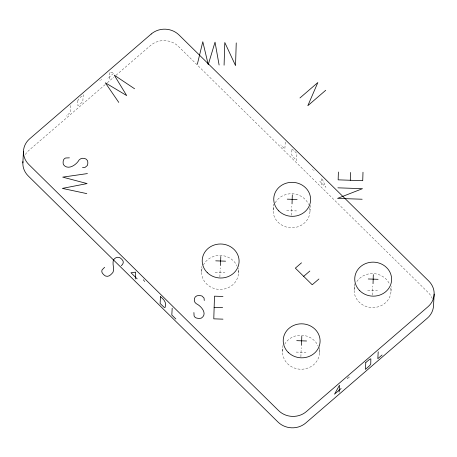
<?xml version="1.0" encoding="UTF-8"?>
<svg xmlns="http://www.w3.org/2000/svg" width="457" height="457" viewBox="0 0 457 457"><rect width="100%" height="100%" fill="white"/><g stroke="black" fill="none" stroke-linecap="round" stroke-linejoin="round"><path stroke-width="0.34" stroke-dasharray="2.29 1.71" d="M219.891 276.959L220.177 267.893M291.417 215.281L291.703 206.216M300.895 356.774L301.18 347.708M372.421 295.102L372.706 286.036M70.784 105.55L70.412 112.399L66.139 116.084M100.032 80.878L100.066 80.204M101.157 79.906L101.197 79.232M109.137 78.998L109.509 72.155L113.924 73.057L107.344 78.73M201.6 271.784L201.891 266.408M238.463 273.069L238.72 268.362M273.126 210.106L273.452 204.062M285.248 142.047L284.877 148.896L280.844 144.92M282.603 351.604L282.929 345.555M309.995 211.391L310.32 205.347M312.851 169.844L312.885 169.17M313.913 170.895L313.948 170.221M321.42 184.891L321.791 178.047L325.95 187.347L319.734 181.223M319.466 352.884L319.757 347.509M354.129 289.927L354.495 283.209M390.998 291.212L391.249 286.505M105.213 84.574L29.014 150.279A19.674 18.137 3.1 0 0 25.049 155.094M107.372 82.711L113.862 77.119M116.021 75.251L150.61 45.432A19.674 18.137 3.1 0 1 178.413 46.397L428.175 292.503A19.674 18.137 3.1 0 1 432.379 298.855M286.642 210.58L296.473 210.923M215.116 272.252L224.947 272.595M367.645 290.395L377.476 290.738M296.119 352.073L305.95 352.416M309.646 207.587A18.446 17.006 3.1 0 1 290.686 227.729A18.446 17.006 3.1 0 1 273.892 205.73M275.188 202.794A18.446 17.006 3.1 0 1 292.44 193.768A18.446 17.006 3.1 0 1 308.669 204.542M319.123 349.085A18.446 17.006 3.1 0 1 300.158 369.222A18.446 17.006 3.1 0 1 283.369 347.223M284.66 344.287A18.446 17.006 3.1 0 1 301.917 335.261A18.446 17.006 3.1 0 1 318.141 346.035M390.775 288.036A18.446 17.006 3.1 0 1 371.341 307.527A18.446 17.006 3.1 0 1 354.895 285.551M356.866 281.512A18.446 17.006 3.1 0 1 374.129 273.634A18.446 17.006 3.1 0 1 389.672 284.357M238.24 269.893A18.446 17.006 3.1 0 1 218.812 289.384A18.446 17.006 3.1 0 1 202.365 267.408M203.354 265.037A18.446 17.006 3.1 0 1 220.565 255.429A18.446 17.006 3.1 0 1 237.137 266.214M77.856 100.569L77.61 105.076A3.016 0.811 -45.4 0 0 78.884 105.007L82.826 101.694L83.197 94.85L79.244 98.341L77.856 100.569M291.92 149.856L291.675 154.357A3.016 0.845 49.2 0 0 292.874 156.677L296.593 160.436L296.959 153.592L293.234 150.01L292.103 149.559L291.92 149.856"/><path stroke-width="0.69" d="M193.905 312.537L194.099 315.918A3.942 3.639 3.1 0 0 196.127 317.929A9.071 8.363 3.1 0 0 201.337 318.112C208.021 313.856 201.057 305.853 196.19 303.648C193.431 301.854 193.597 297.039 196.818 295.856A9.071 8.363 3.1 0 1 202.028 296.033L204.039 298.061L204.279 300.506M224.084 65.18L224.793 42.518L235.532 65.579L236.24 42.918M220.508 265.54L220.794 256.474M292.034 203.862L292.32 194.796M301.511 345.355L301.797 336.289M338.397 172.026L338.151 179.841L362.732 180.698L362.995 172.22M350.285 180.264L350.53 172.449M373.038 283.683L373.323 274.617M22.85 162.898L23.467 151.478M135.278 278.998L135.649 272.155L130.959 272.738L137.169 278.861M143.464 280.467L143.498 279.793M144.526 281.518L144.566 280.844M172.186 308.172L171.815 315.016L175.854 318.992M339.111 392.055L339.482 385.211L334.524 394.191L341.111 388.519M347.766 378.619L347.8 377.945M348.891 377.648L348.931 376.974M378.202 351.833L377.83 358.682L382.103 354.992M434.15 294.102L433.533 305.522A19.674 18.137 3.1 0 1 427.369 318.141L305.773 422.988A19.674 18.137 3.1 0 1 277.965 422.022L28.208 175.916A19.674 18.137 3.1 0 1 22.947 161.55M197.338 64.248L202.799 41.724L208.238 64.631L215.036 42.153L219.103 65.008M299.969 97.952L317.849 82.534L307.829 105.698L325.71 90.28M104.613 267.311L102.157 269.807A3.942 3.639 3.1 0 0 102.06 272.538A9.071 8.363 3.1 0 0 105.641 276.062C108.732 277.256 111.251 274.451 112.993 272.292C114.45 269.242 112.822 265.78 113.062 262.569C112.582 259.228 116.369 256.32 119.483 257.52A9.071 8.363 3.1 0 1 123.059 261.044C123.721 262.821 122.693 264.626 121.236 265.643M301.511 262.821L295.348 268.139L312.222 284.768L318.912 278.998M303.682 276.348L309.846 271.035M87.424 173.58L62.712 177.127L87.11 183.583L62.358 188.393L86.796 193.619M69.401 157.836L65.734 157.985A3.942 3.639 3.1 0 0 63.569 159.836A9.071 8.363 3.1 0 0 63.42 164.64C67.956 170.638 76.273 164.971 79.061 160.024C81.192 157.499 85.939 157.619 87.516 160.67A9.071 8.363 3.1 0 1 87.361 165.474L85.179 167.313L82.534 167.513M337.9 187.827L362.481 188.684L337.569 198.384L362.15 199.235M287.264 199.161L297.096 199.503M215.733 260.833L225.564 261.175M368.268 278.976L378.099 279.318M222.97 296.473L214.499 296.176L213.785 318.837L222.976 319.157M214.144 307.367L222.622 307.658M296.736 340.654L306.567 340.996M134.587 88.767L114.239 75.137L126.692 95.576L105.35 82.803L118.774 102.408M160.476 296.633L160.104 303.477L163.835 307.053A3.016 0.845 49.2 0 0 165.148 307.213C166.908 302.665 163.703 299.221 160.476 296.633M365.789 362.532L365.417 369.382L369.37 365.886A3.016 0.811 -45.4 0 0 370.758 363.658L370.856 358.848L369.73 359.225L365.789 362.532M151.227 34.012L29.631 138.859A19.674 18.137 3.1 0 0 28.825 164.497L278.587 410.603A19.674 18.137 3.1 0 0 306.39 411.568L427.986 306.721A19.674 18.137 3.1 0 0 428.792 281.084L179.035 34.978A19.674 18.137 3.1 0 0 151.227 34.012M278.764 210.894A18.446 17.006 3.1 0 0 309.846 204.348A18.446 17.006 3.1 0 0 287.921 182.749A18.446 17.006 3.1 0 0 278.764 210.894M288.241 352.387A18.446 17.006 3.1 0 0 319.323 345.84A18.446 17.006 3.1 0 0 297.398 324.242A18.446 17.006 3.1 0 0 288.241 352.387M359.768 290.715A18.446 17.006 3.1 0 0 390.849 284.168A18.446 17.006 3.1 0 0 368.925 262.564A18.446 17.006 3.1 0 0 359.768 290.715M207.238 272.572A18.446 17.006 3.1 0 0 238.32 266.025A18.446 17.006 3.1 0 0 216.395 244.421A18.446 17.006 3.1 0 0 207.238 272.572"/></g></svg>
